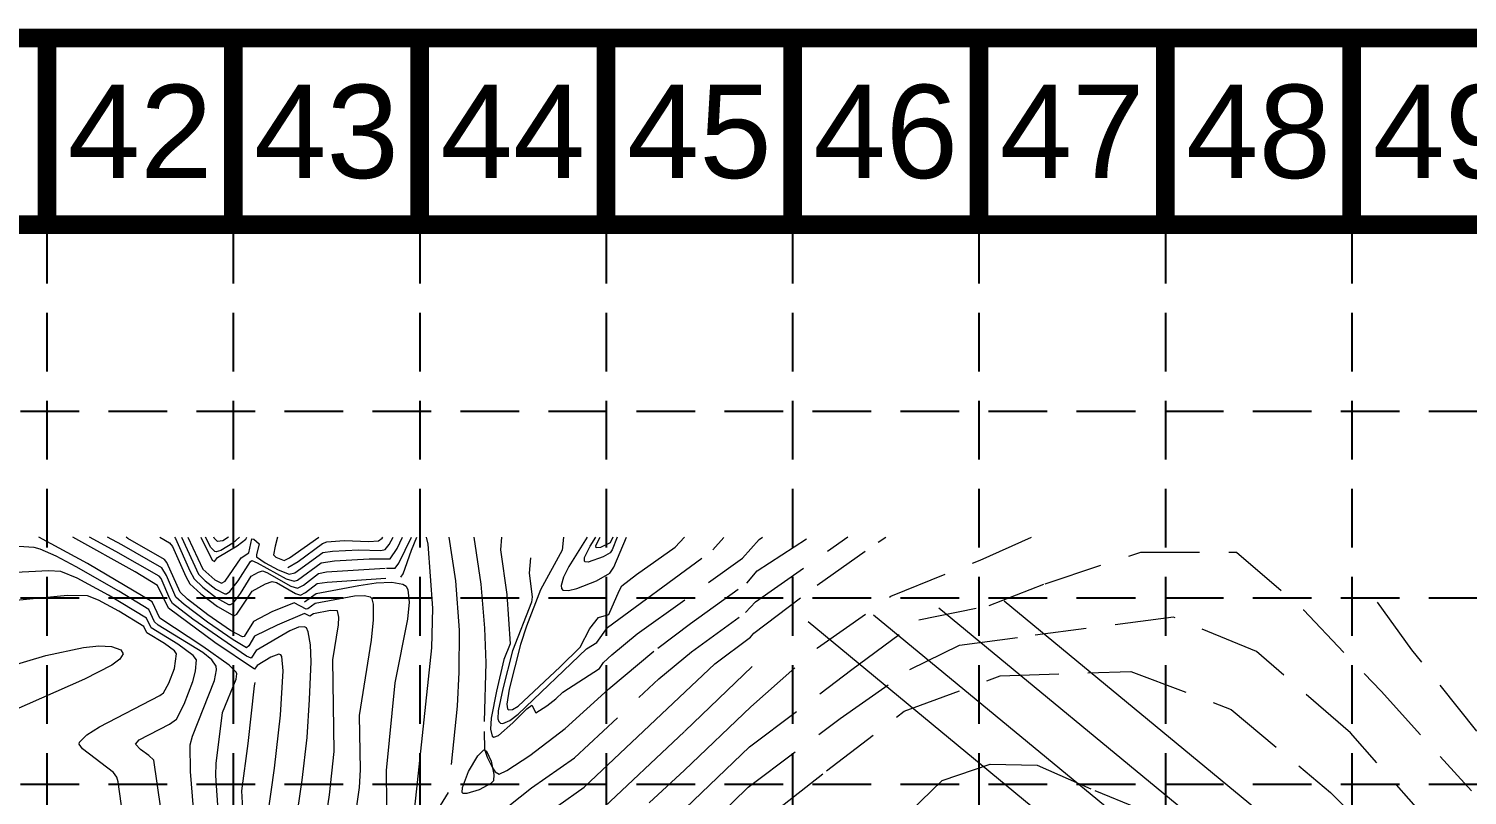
# Model space of a CAD drawing. Header units: inches. Extents: x 5726 to 10817, y 12055 to 15240.
# Drawn here: x 9058 to 9671, y 14913 to 15240 of the extents above; entities that cross this region are included whole.
import ezdxf
from ezdxf.enums import TextEntityAlignment as Align

# ---------------------------------------------------------------- set-up
doc = ezdxf.new("R2010")
doc.units = ezdxf.units.IN
doc.header["$LTSCALE"] = 100
doc.header["$MEASUREMENT"] = 0
doc.linetypes.add('DASHED', pattern=[0.75, 0.5, -0.25])
doc.linetypes.add('HIDDEN', pattern=[0.375, 0.25, -0.125])
for name, color, linetype in [('20', 36, 'Continuous'), ('21', 36, 'Continuous'), ('30', 7, 'Continuous'), ('BASE', 7, 'Continuous'), ('GRID', 254, 'HIDDEN')]:
    doc.layers.add(name, color=color, linetype=linetype)
doc.styles.get("Standard").update_dxf_attribs({"font": 'ARIAL.TTF', "height": 25})

# ---------------------------------------------------------------- blocks, each defined once
blk = doc.blocks.new('block2')
at = {"layer": 'GRID'}
for p, q in [((9066.1, 15156.29), (9066.1, 12138.33)), ((9145.52, 15156.29), (9145.52, 12138.33)), ((9224.94, 15156.29), (9224.94, 12138.33)), ((9304.36, 15156.29), (9304.36, 12138.33)), ((9383.78, 15156.29), (9383.78, 12138.33)), ((9463.2, 15156.29), (9463.2, 12138.33)), ((9542.62, 15156.29), (9542.62, 12138.33)), ((9622.04, 15156.29), (9622.04, 12138.33)), ((6842.34, 15076.87), (10733.92, 15076.87)), ((6842.34, 14997.45), (10733.92, 14997.45)), ((6842.34, 14918.03), (10733.92, 14918.03))]:
    blk.add_line(p, q, dxfattribs=at)

msp = doc.modelspace()

# ---------------------------------------------------------------- linework, layer by layer
at = {"layer": '20', "color": 43, "linetype": 'HIDDEN', "lineweight": 0}
for p, q in [((9368, 14995.65), (9407.31, 15023.31)), ((9368.76, 15008.96), (9390.72, 15023.18)), ((9369.51, 15022.27), (9370.93, 15023.18)), ((9420.3, 15021.15), (9423.48, 15023.18)), ((9463.73, 15013.44), (9485.63, 15023.18)), ((9394.33, 15002.74), (9420.3, 15021.15)), ((9491.43, 15003.43), (9532.21, 15016.9)), ((9532.21, 15016.9), (9573, 15016.9)), ((9573, 15016.9), (9601.47, 14992.26)), ((9425.64, 14998.04), (9463.73, 15013.44)), ((9467.58, 14994.19), (9491.43, 15003.43)), ((9647.64, 14975.32), (9627.63, 15003.04)), ((9367.25, 14982.34), (9394.33, 15002.74)), ((9394.48, 14976.09), (9425.64, 14998.04)), ((9437.57, 14988.03), (9467.58, 14994.19)), ((9601.47, 14992.26), (9634.56, 14957.61)), ((9409.1, 14966.85), (9437.57, 14988.03)), ((9546.06, 14989.18), (9487.2, 14981.48)), ((9581.46, 14974.55), (9546.06, 14989.18)), ((9454.88, 14977.25), (9487.2, 14981.48)), ((9365.99, 14951.05), (9394.48, 14976.09)), ((9433.72, 14966.85), (9454.88, 14977.25)), ((9621.47, 14939.9), (9581.46, 14974.55)), ((9675.34, 14940.67), (9647.64, 14975.32)), ((9365.45, 14933.95), (9409.1, 14966.85)), ((9404.09, 14946.06), (9433.72, 14966.85)), ((9472.19, 14964.16), (9527.98, 14966.08)), ((9527.98, 14966.08), (9570.69, 14949.91)), ((9431.41, 14949.14), (9472.19, 14964.16)), ((9634.56, 14957.61), (9673.03, 14915.26)), ((9398.32, 14923.73), (9431.41, 14949.14)), ((9570.69, 14949.91), (9613.01, 14914.49)), ((9364.91, 14916.84), (9404.09, 14946.06)), ((9657.64, 14899.09), (9621.47, 14939.9)), ((9376.97, 14907.04), (9398.32, 14923.73)), ((9447.57, 14919.58), (9467.97, 14926.51)), ((9467.97, 14926.51), (9487.97, 14926.12)), ((9487.97, 14926.12), (9512.6, 14915.34)), ((9433.89, 14906.43), (9447.57, 14919.58)), ((9512.6, 14915.34), (9530.68, 14908.03)), ((9613.01, 14914.49), (9643.79, 14883.69))]:
    msp.add_line(p, q, dxfattribs=at)
at = {"layer": '20', "color": 43, "lineweight": 0}
for points in [[(9122.79, 14728.4), (9121.51, 14734.42), (9126.86, 14743.63), (9132.98, 14766.33), (9135.26, 14772.8), (9136.14, 14776.93), (9136.77, 14783.24), (9137.97, 14819.77), (9137.38, 14826.21), (9141.58, 14869), (9138.13, 14921.75), (9138.19, 14926.89), (9140.95, 14948.64), (9146.71, 14962.76), (9146.97, 14965), (9146.73, 14965.73), (9143.75, 14968.77), (9132.61, 14976.67), (9114.19, 14988.76), (9110.9, 14995.71), (9083.39, 15012), (9062.7, 15023.18)], [(9160.05, 14903.71), (9163.12, 14924.9), (9165.61, 14947.43), (9166.78, 14966.32), (9166.19, 14972.37), (9165.81, 14973.19), (9164.91, 14973.46), (9161.45, 14972.08), (9155.65, 14968.59), (9154.56, 14967), (9137.7, 14978.42), (9117.85, 14992.93), (9113.23, 15002.71), (9103.66, 15008.48), (9077.13, 15023.18)], [(9171.04, 14893.45), (9174.91, 14919.78), (9176.95, 14937.92), (9178.04, 14954.06), (9178.66, 14970.15), (9178.39, 14977.43), (9177.45, 14982.89), (9176.66, 14984.62), (9175.92, 14985.12), (9173.28, 14984.86), (9169.56, 14983.34), (9155.24, 14974.92), (9153.11, 14971.67), (9151.16, 14972.56), (9128.22, 14988.38), (9119.68, 14995.02), (9118.48, 14997.03), (9114.83, 15005.58), (9113.96, 15006.61), (9095.46, 15017.16), (9084.21, 15023.18)], [(9182.03, 14883.19), (9186.54, 14913.46), (9188.51, 14931.98), (9187.99, 14971.05), (9190.32, 14985.87), (9190.53, 14989.23), (9189.96, 14991.8), (9186.97, 14992), (9179.76, 14990.65), (9178.11, 14989.64), (9175.89, 14990.79), (9164.23, 14985.81), (9154.61, 14981.06), (9152.18, 14977.02), (9151.1, 14976.17), (9145.4, 14979.56), (9134.49, 14987.07), (9124.53, 14994.56), (9121.1, 14997.63), (9117.08, 15006.96), (9115.07, 15010.16), (9098.06, 15019.95), (9091.99, 15023.18)], [(9193, 14872.56), (9199.29, 14916.6), (9199.69, 14924.16), (9199.3, 14947.26), (9204.39, 14979.42), (9205.27, 14988.06), (9205.2, 14994.7), (9204.68, 14996.93), (9204.04, 14997.65), (9201.28, 14998.29), (9197.11, 14998.11), (9180.41, 14994.98), (9177.3, 14992.72), (9176.61, 14992.64), (9171.46, 14995.3), (9161.96, 14991.46), (9154.13, 14987.31), (9150.09, 14980.98), (9149.4, 14980.75), (9144.3, 14983.55), (9134.68, 14990.17), (9125.96, 14996.89), (9122.89, 14999.78), (9117.27, 15012.41), (9116.18, 15013.71), (9100.65, 15022.73), (9099.81, 15023.18)], [(9227.68, 15023.18), (9228.43, 15020.31), (9230.46, 14992.98), (9229.93, 14976.11), (9221.33, 14894.75), (9211.61, 14870.05), (9206.84, 14861.54), (9200.79, 14852.91), (9200.46, 14845.03), (9201.13, 14835.93), (9203.15, 14835.3), (9204.6, 14835.57), (9205.09, 14837.37), (9211.93, 14849.71), (9214.57, 14851.72), (9233.69, 14862.58), (9242.12, 14874.55), (9283.77, 14908.81), (9295.01, 14916.77), (9350.69, 14969.27), (9365.82, 14980.71), (9367.25, 14982.34)], [(9130.83, 14879.7), (9127.34, 14923.47), (9127.12, 14934.78), (9128.08, 14938.52), (9137.48, 14962.2), (9138.41, 14966.75), (9138.27, 14968.33), (9136.39, 14970.98), (9132.58, 14974.06), (9113.57, 14985.78), (9111.96, 14987.23), (9109.53, 14992.4), (9096.81, 15000.17), (9078.62, 15010.64), (9070.05, 15015.12), (9063.18, 15018.14), (9060.7, 15018.88), (9053.94, 15019.29)], [(9114.64, 14907.65), (9111.63, 14928.24), (9109.54, 14930.33), (9105.96, 14932.87), (9103.84, 14935.07), (9105.41, 14936.93), (9118.31, 14943.57), (9121.27, 14945.7), (9124.59, 14952.14), (9128.23, 14961.72), (9129.46, 14966.21), (9129.81, 14970.94), (9128.42, 14972.91), (9121.9, 14977.63), (9110.52, 14984.59), (9108.58, 14988.71), (9092.32, 14998.59), (9079.04, 15005.81), (9072.08, 15008.56), (9066.82, 15008.91), (9050.08, 15008.02)], [(9098.42, 14904.71), (9096.49, 14919), (9095.93, 14921.1), (9094.43, 14922.99), (9081.31, 14933.06), (9079.92, 14935.13), (9080.02, 14935.95), (9083.09, 14939.01), (9088.56, 14942.46), (9114.19, 14955.81), (9115.75, 14956.98), (9118.12, 14961.03), (9120.43, 14967.38), (9121.35, 14973.54), (9120.44, 14974.84), (9116.16, 14977.94), (9108.69, 14982.5), (9107.41, 14985.21), (9096.74, 14991.69), (9088.03, 14996.43), (9083.46, 14998.23), (9074.95, 14998.36), (9052.95, 14996.27)], [(9048.03, 14967.62), (9065.71, 14972.86), (9081.64, 14976.31), (9088.28, 14976.97), (9093.67, 14976.69), (9097.56, 14975.33), (9098.64, 14973.53), (9097.24, 14971.31), (9093.76, 14968.74), (9082.16, 14962.77), (9051.54, 14949.27)], [(9365.99, 14951.05), (9337.78, 14923.99), (9322.73, 14910.05)], [(9365.45, 14933.95), (9334.76, 14904.59)], [(9364.91, 14916.84), (9351.7, 14903.87)]]:
    msp.add_lwpolyline(points, dxfattribs=at)
at = {"layer": '20', "color": 43, "linetype": 'HIDDEN', "lineweight": 0}
for points in [[(9114.24, 15023.18), (9118.4, 15020.82), (9119.69, 15019.22), (9125.29, 15006.48), (9127.01, 15003.36), (9131.69, 14999.14), (9138.77, 14993.76), (9144.98, 14990.19), (9146.01, 14989.92), (9147.1, 14990.41), (9153.61, 15000.26), (9159.26, 15003.34), (9162.15, 15004.31), (9163.92, 15003.9), (9172, 14999.31), (9174.19, 14998.52), (9176.27, 14999.6), (9181.32, 15003.51), (9185.52, 15004.11), (9216.9, 15006.26), (9217.89, 15007.65), (9221.41, 15017.69), (9223.76, 15023.18)], [(9120.46, 15023.18), (9120.9, 15022.63), (9127.01, 15008.85), (9128.85, 15005.45), (9132.61, 15001.87), (9138.39, 14997.38), (9143.47, 14994.62), (9144.32, 14994.5), (9145.61, 14995.2), (9148.65, 14999.28), (9153.2, 15006.59), (9156.32, 15008.38), (9157.93, 15008.86), (9159.82, 15008.15), (9170.06, 15002.43), (9172.84, 15001.48), (9175.47, 15002.83), (9181.88, 15007.78), (9185.27, 15008.45), (9210.79, 15010.08), (9214.43, 15010.06), (9216.1, 15012.11), (9221.41, 15023.18)], [(9123.42, 15023.18), (9130.68, 15007.53), (9133.57, 15004.65), (9138.05, 15001.09), (9141.98, 14999.08), (9142.62, 14999.08), (9144.09, 15000.05), (9147.63, 15004.7), (9152.79, 15012.93), (9153.39, 15013.28), (9155.67, 15012.35), (9168.11, 15005.53), (9171.49, 15004.45), (9172.86, 15004.88), (9183.03, 15012.31), (9188.69, 15013.1), (9203.45, 15013.98), (9212.42, 15014.04), (9215.34, 15018.37), (9217.68, 15023.18)], [(9126.21, 15023.18), (9132.51, 15009.62), (9137.7, 15005.03), (9140.48, 15003.64), (9142.06, 15004.46), (9148.87, 15014.47), (9152.2, 15016.61), (9153.37, 15022.55), (9154.29, 15022.34), (9156.53, 15020.43), (9155.37, 15015.68), (9155.46, 15014.79), (9159.11, 15012.26), (9164.64, 15009.26), (9169.39, 15007.47), (9171.75, 15008.01), (9183.68, 15016.65), (9187.85, 15017.3), (9198.81, 15017.89), (9208.33, 15017.58), (9210.18, 15017.93), (9212, 15020.11), (9213.63, 15023.18)], [(9131.63, 15023.18), (9136.49, 15013.45), (9137.47, 15012.82), (9138.83, 15014.58), (9147.24, 15019.59), (9150.93, 15022.33), (9151.25, 15023.18)], [(9148.18, 15023.18), (9145.31, 15020.69), (9140.22, 15017.56), (9138.29, 15017.03), (9137.62, 15017.16), (9135.93, 15018.86), (9133.65, 15023.18)], [(9143.52, 15023.18), (9141.09, 15021.68), (9138.82, 15021.34), (9137.34, 15022.82), (9137.16, 15023.18)], [(9164.32, 15023.18), (9163.36, 15019.39), (9162.72, 15015.72), (9163.64, 15014.73), (9167.2, 15013.31), (9169.45, 15014.47), (9181.93, 15023.18)], [(9237.36, 15023.18), (9240.13, 15004.63), (9241.81, 14983.57), (9241.66, 14965.72), (9240.97, 14951.3), (9237, 14914.54), (9233.66, 14909.01), (9232.63, 14906), (9233.28, 14905.87), (9238.92, 14908.76), (9240.11, 14908.81), (9240.52, 14906.85), (9240.17, 14893.28), (9240.71, 14891.07), (9241.23, 14890.5), (9242.64, 14890.63), (9246.79, 14894.08), (9253.3, 14901.17), (9272.51, 14916.54), (9290.93, 14929.27), (9326.83, 14962.95), (9340.76, 14974.47), (9363.78, 14991.19), (9368, 14995.65)], [(9247.94, 15023.18), (9250.98, 15003.19), (9252.54, 14984.55), (9253.12, 14969.69), (9252.34, 14940.5), (9252.54, 14932.98), (9253.66, 14929.57), (9255.92, 14925.06), (9257.16, 14923.31), (9258.79, 14922.33), (9262.13, 14923.83), (9271.87, 14930.3), (9286.85, 14941.76), (9305.53, 14958.63), (9326.36, 14975.97), (9340.27, 14986.45), (9364.28, 15003.71), (9368.76, 15008.96)], [(9259.82, 15023.18), (9259.34, 15017.77), (9262.05, 14998.82), (9263.46, 14977.76), (9260.84, 14971.08), (9257.66, 14957.69), (9255.37, 14946.13), (9255.09, 14941.44), (9255.84, 14938.44), (9256.48, 14938.07), (9258.57, 14938.83), (9264.64, 14944.13), (9270.62, 14950.08), (9272.72, 14951.66), (9274.45, 14948.5), (9279.12, 14951.44), (9282.99, 14954.44), (9285.95, 14957.27), (9301.54, 14967.3), (9303.3, 14969.81), (9306.75, 14973.12), (9317.53, 14982.01), (9362.5, 15014.26), (9369.51, 15022.27)], [(9286.16, 15023.18), (9285.64, 15017.65), (9276.4, 15000.77), (9270.41, 14985.37), (9267.89, 14977.49), (9263.07, 14958.45), (9262, 14952.1), (9262.32, 14950.13), (9262.8, 14949.66), (9264.54, 14949.86), (9266.93, 14951.31), (9284.79, 14967.97), (9293.32, 14976.38), (9297.43, 14984.4), (9301.05, 14989.04), (9305.54, 14990.37), (9309.91, 15000.43), (9311.11, 15002.46), (9317.27, 15007.32), (9333.83, 15019.02), (9337.79, 15023.18)], [(9309.1, 15023.18), (9307, 15017.9), (9306.09, 15016.5), (9303.08, 15014.82), (9296.66, 15012.6), (9295.38, 15012.7), (9295.09, 15013.02), (9295.19, 15014.57), (9297.56, 15019.34), (9299.96, 15023.18)], [(9307.2, 15023.18), (9306.16, 15020.83), (9301.95, 15018.89), (9300.14, 15018.69), (9300.03, 15019.74), (9301.84, 15023.18)], [(9252.32, 14932.63), (9253.34, 14932.18), (9255.33, 14927.86), (9256.51, 14922.24), (9256.37, 14919.54), (9255.21, 14918.39), (9250.3, 14915.71), (9245.02, 14914.05), (9243.42, 14914.16), (9243.07, 14914.56), (9243.14, 14916.71), (9245.67, 14923.44), (9249.65, 14930.1), (9252.32, 14932.63)]]:
    msp.add_lwpolyline(points, dxfattribs=at)
at = {"layer": '21', "color": 43, "linetype": 'DASHED', "lineweight": 0}
for points in [[(9168.79, 15010.38), (9173.09, 15012.83), (9183.56, 15020.56), (9185.42, 15021.26), (9192.76, 15021.76), (9203.33, 15021.35), (9207.38, 15021.6), (9208.99, 15022.81), (9209.19, 15023.18)], [(9272.15, 15014.38), (9271.57, 15007.97), (9272.81, 14997.79), (9272.51, 14995.59), (9264.52, 14974.9), (9260.35, 14958.66), (9258.36, 14949.35), (9258.3, 14945.86), (9258.65, 14944.7), (9259.32, 14944.05), (9260.39, 14943.93), (9263.3, 14945.15), (9266.9, 14947.82), (9296.03, 14975.7), (9300.41, 14978.39), (9304.89, 14984.7), (9349.82, 15017.79), (9354.57, 15023.11)], [(9296.22, 15023.18), (9288.52, 15010.72), (9286.22, 15006.17), (9285.19, 15002.58), (9285.32, 15001.31), (9285.87, 15000.71), (9288.27, 15000.52), (9291.91, 15001.36), (9300.31, 15004.69), (9305.97, 15007.84), (9307.69, 15010.46), (9313.06, 15023.18)], [(9175.83, 14995.75), (9180.77, 14999.22), (9198.98, 15002.71), (9206.45, 15003.72), (9213.03, 15004.04), (9217.76, 15003.27), (9219.12, 15002.36), (9219.94, 15000.76), (9220.42, 14995.5), (9219.73, 14988.36), (9214.34, 14961.14), (9210.65, 14923.83), (9210.8, 14909.4), (9208.92, 14896.45)], [(9274.04, 14885.11), (9298.37, 14904.35), (9301.32, 14906.14), (9337.87, 14940.56), (9366.54, 14968.15)], [(9150.22, 14897.72), (9149.15, 14915.27), (9151.88, 14935.41), (9154.49, 14959.94), (9154.8, 14961.33)]]:
    msp.add_lwpolyline(points, dxfattribs=at)
at = {"layer": '30', "color": 7, "lineweight": 0}
for p, q in [((9630.55, 14841.02), (9446.08, 14993.04)), ((9647.1, 14853.29), (9473.93, 14996.01)), ((9597.46, 14816.46), (9390.38, 14987.11)), ((9614, 14828.74), (9418.23, 14990.08))]:
    msp.add_line(p, q, dxfattribs=at)
at = {"layer": 'BASE', "const_width": 7.94}
for points in [[(5730.46, 12058.91), (10813.34, 12058.91), (10813.34, 15235.71), (5730.46, 15235.71)], [(5809.88, 12138.33), (10733.92, 12138.33), (10733.92, 15156.29), (5809.88, 15156.29)]]:
    msp.add_lwpolyline(points, close=True, dxfattribs=at)
for points in [[(9066.1, 15156.29), (9066.1, 15235.71)], [(9145.52, 15156.29), (9145.52, 15235.71)], [(9224.94, 15156.29), (9224.94, 15235.71)], [(9304.36, 15156.29), (9304.36, 15235.71)], [(9383.78, 15156.29), (9383.78, 15235.71)], [(9463.2, 15156.29), (9463.2, 15235.71)], [(9542.62, 15156.29), (9542.62, 15235.71)], [(9622.04, 15156.29), (9622.04, 15235.71)]]:
    msp.add_lwpolyline(points, dxfattribs=at)

# ---------------------------------------------------------------- block references
at = {"layer": 'GRID', "color": 84}
msp.add_blockref('block2', (0, 0), dxfattribs=at)

# ---------------------------------------------------------------- texts
at = {"layer": 'BASE'}
for s, p in [('42', (9105.81, 15196)), ('43', (9185.23, 15196)), ('44', (9264.65, 15196)), ('45', (9344.07, 15196)), ('46', (9423.49, 15196)), ('47', (9502.91, 15196)), ('48', (9582.33, 15196)), ('49', (9661.75, 15196))]:
    msp.add_text(s, height=39.71, dxfattribs=at).set_placement(p, align=Align.MIDDLE_CENTER)

doc.saveas('drawing.dxf')
